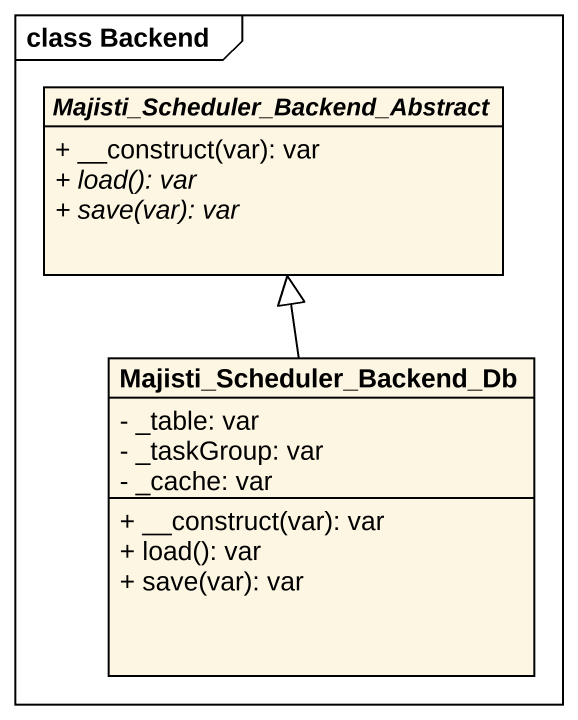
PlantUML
@startuml
mainframe class Backend
hide circle
hide empty members
skinparam classAttributeIconSize 0
abstract class "Majisti_Scheduler_Backend_Abstract" as Majisti_Scheduler_Backend {
  + __construct(var): var
  {abstract} + load(): var
  {abstract} + save(var): var
}
class Majisti_Scheduler_Backend_Db {
  - _table: var
  - _taskGroup: var
  - _cache: var
  + __construct(var): var
  + load(): var
  + save(var): var
}
Majisti_Scheduler_Backend_Db -up-|> Majisti_Scheduler_Backend
@enduml
